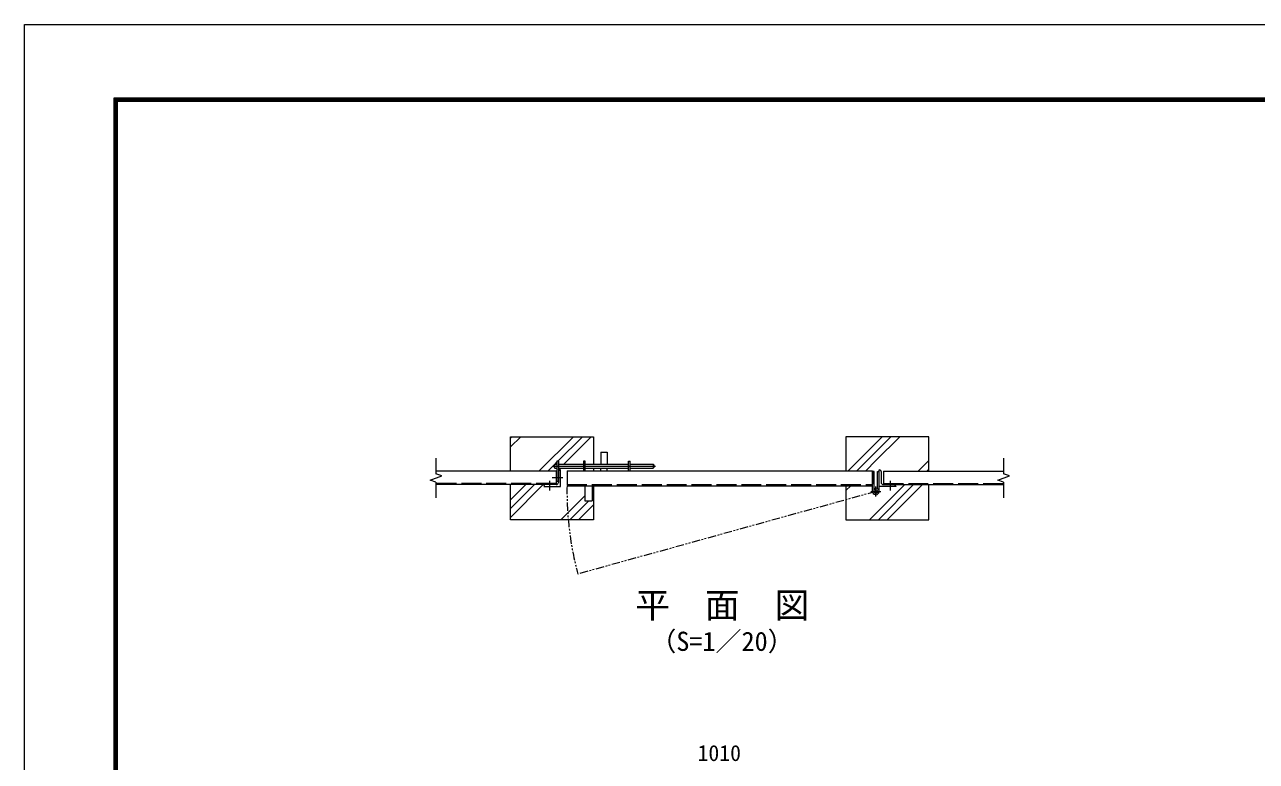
# Model space of a CAD drawing. Units: millimetres at full size; details may follow other scales. Extents: x -4200 to 4200, y -2970 to 2970.
# Drawn here: x -4200 to -491, y 753 to 2970 of the extents above; entities that cross this region are included whole.
import ezdxf
from ezdxf.enums import TextEntityAlignment as Align

# ---------------------------------------------------------------- set-up
doc = ezdxf.new("R2010")
doc.units = ezdxf.units.MM
doc.header["$LTSCALE"] = 10
for name, pattern in [('DASHED', [7.5, 6, -1.5]), ('USER1', [50.8, 31.75, -6.35, 6.35, -6.35]), ('USER2', [5, 2.5, -0.5, 0.5, -0.5, 0.5, -0.5])]:
    doc.linetypes.add(name, pattern=pattern)
doc.layers.add('0-0_D-TTL-TXT', color=7, linetype='Continuous')
for name, color, linetype, lineweight in [('0-1_D-STR3', 3, 'Continuous', 13), ('0-2_D-BMK', 2, 'USER1', 13), ('0-3_D-DCR-HCH', 7, 'Continuous', 13), ('0-4_D-STR1', 1, 'Continuous', 18), ('0-5_D-STR4', 7, 'Continuous', 18), ('0-7_D-STR-DIM', 7, 'Continuous', 13), ('0-B_D-TTL', 7, 'Continuous', 18)]:
    doc.layers.add(name, color=color, linetype=linetype, lineweight=lineweight)
doc.styles.add('ＭＳ ゴシック', font='')
doc.styles.get('ＭＳ ゴシック').set_extended_font_data('MS Gothic')

msp = doc.modelspace()

# ---------------------------------------------------------------- linework, layer by layer
at = {"layer": '0-1_D-STR3'}
for p, q in [((-2464.47, 1683.85), (-2464.47, 1647.85)), ((-2464.47, 1683.85), (-2445.47, 1683.85)), ((-2445.47, 1683.85), (-2445.47, 1647.85)), ((-2604.97, 1645.85), (-2602.97, 1647.85)), ((-2604.97, 1645.85), (-2604.97, 1636.85)), ((-2604.97, 1636.85), (-2602.97, 1634.85)), ((-2602.97, 1634.85), (-2602.97, 1647.85)), ((-2602.97, 1647.85), (-2597.05, 1647.85)), ((-2602.97, 1634.85), (-2597.05, 1634.85)), ((-2597.05, 1656.35), (-2597.05, 1594.85)), ((-2592.55, 1656.35), (-2597.05, 1656.35)), ((-2592.55, 1656.35), (-2592.55, 1594.85)), ((-2592.55, 1647.85), (-2516.55, 1647.85)), ((-2592.55, 1634.85), (-2516.55, 1634.85)), ((-2516.55, 1656.85), (-2516.55, 1627.35)), ((-2512.05, 1656.85), (-2516.55, 1656.85)), ((-2512.05, 1627.35), (-2512.05, 1656.85)), ((-2512.05, 1647.85), (-2381.05, 1647.85)), ((-2512.05, 1634.85), (-2381.05, 1634.85)), ((-2464.47, 1627.35), (-2464.47, 1634.85)), ((-2445.47, 1627.35), (-2445.47, 1634.85)), ((-2381.05, 1627.35), (-2381.05, 1656.85)), ((-2381.05, 1656.85), (-2376.55, 1656.85)), ((-2376.55, 1627.35), (-2376.55, 1656.85)), ((-2376.55, 1647.85), (-2306.97, 1647.85)), ((-2376.55, 1634.85), (-2306.97, 1634.85)), ((-2306.97, 1647.85), (-2306.97, 1634.85)), ((-2306.97, 1647.85), (-2304.97, 1645.85)), ((-2304.97, 1636.85), (-2306.97, 1634.85)), ((-2304.97, 1645.85), (-2304.97, 1636.85)), ((-1646.25, 1565.15), (-1646.25, 1624.85)), ((-1641.75, 1624.85), (-1646.25, 1624.85)), ((-1641.75, 1565.15), (-1641.75, 1624.85)), ((-1626.85, 1565.15), (-1626.85, 1624.85)), ((-2592.55, 1594.85), (-2597.05, 1594.85)), ((-2512.55, 1582.35), (-2512.55, 1537.35)), ((-2490.55, 1582.35), (-2490.55, 1537.35)), ((-1641.75, 1573.34), (-1639.33, 1569.54)), ((-2512.55, 1537.35), (-2490.55, 1537.35))]:
    msp.add_line(p, q, dxfattribs=at)
msp.add_lwpolyline([(-1631.35, 1573.34), (-1631.35, 1624.85), (-1626.85, 1624.85)], dxfattribs=at)
for radius in [9.7, 5.2]:
    msp.add_arc((-1636.55, 1565.15), radius, 180, 122.41735, dxfattribs=at)
at = {"layer": '0-2_D-BMK'}
for p, q in [((-2608.39, 1641.35), (-2299.64, 1641.35)), ((-2619.55, 1597.35), (-2619.55, 1568.35)), ((-2611.56, 1607.35), (-2578.78, 1607.35)), ((-1593.55, 1597.35), (-1593.55, 1568.35)), ((-1651.41, 1565.15), (-1621.68, 1565.15)), ((-1636.55, 1550.29), (-1636.55, 1580.02))]:
    msp.add_line(p, q, dxfattribs=at)
at = {"layer": '0-2_D-BMK', "linetype": 'USER2'}
msp.add_line((-1636.55, 1565.15), (-2533.98, 1316.65), dxfattribs=at)
msp.add_arc((-1606.55, 1565.15), 960.15, 178.97356, 195, dxfattribs=at)
at = {"layer": '0-3_D-DCR-HCH'}
for p, q in [((-2736.55, 1699.35), (-2706.04, 1729.85)), ((-2736.55, 1725.86), (-2732.56, 1729.85)), ((-2650.94, 1625.85), (-2546.94, 1729.85)), ((-2593.92, 1656.35), (-2520.42, 1729.85)), ((-2575.91, 1647.85), (-2493.91, 1729.85)), ((-1636.49, 1657.93), (-1564.56, 1729.85)), ((-2624.42, 1625.85), (-2604.97, 1645.31)), ((-2602.42, 1647.85), (-2597.05, 1653.23)), ((-2592.55, 1631.22), (-2588.91, 1634.85)), ((-1667.06, 1627.35), (-1636.49, 1657.93)), ((-1509.46, 1625.85), (-1476.55, 1658.77)), ((-1482.94, 1625.85), (-1476.55, 1632.25)), ((-2736.55, 1487.22), (-2637.91, 1585.85)), ((-2736.55, 1513.73), (-2664.42, 1585.85)), ((-2736.55, 1540.25), (-2690.94, 1585.85)), ((-2490.55, 1574.12), (-2486.55, 1578.12)), ((-1726.55, 1567.87), (-1712.06, 1582.35)), ((-1655.46, 1479.85), (-1549.46, 1585.85)), ((-1628.94, 1479.85), (-1522.94, 1585.85)), ((-1602.43, 1479.85), (-1496.43, 1585.85)), ((-2584.81, 1479.85), (-2512.55, 1552.12)), ((-2558.29, 1479.85), (-2500.79, 1537.35)), ((-2531.78, 1479.85), (-2486.55, 1525.08)), ((-2490.55, 1547.6), (-2486.55, 1551.6))]:
    msp.add_line(p, q, dxfattribs=at)
for points in [[(-1720.09, 1627.35), (-1638.55, 1708.9), (-1617.59, 1729.85)], [(-1693.58, 1627.35), (-1637.19, 1683.74), (-1591.08, 1729.85)]]:
    msp.add_lwpolyline(points, dxfattribs=at)
at = {"layer": '0-4_D-STR1'}
for p, q in [((-2599.55, 1625.85), (-2961.55, 1625.85)), ((-2592.55, 1625.35), (-2592.55, 1592.35)), ((-2566.55, 1627.35), (-1646.55, 1627.35)), ((-2566.55, 1627.35), (-2566.55, 1587.35)), ((-1646.55, 1627.35), (-1646.55, 1587.35)), ((-1620.55, 1625.35), (-1620.55, 1592.35)), ((-1613.55, 1625.85), (-1613.55, 1585.85)), ((-1613.55, 1625.85), (-1251.55, 1625.85)), ((-2636.55, 1579.85), (-2586.55, 1579.85)), ((-2599.05, 1585.85), (-2632.05, 1585.85)), ((-2626.55, 1581.35), (-2626.55, 1579.85)), ((-2561.55, 1582.35), (-1651.55, 1582.35)), ((-1614.05, 1585.85), (-1581.05, 1585.85)), ((-1613.55, 1585.85), (-1251.55, 1585.85))]:
    msp.add_line(p, q, dxfattribs=at)
at = {"layer": '0-4_D-STR1', "linetype": 'DASHED'}
for p, q in [((-2599.55, 1588.85), (-2961.55, 1588.85)), ((-2566.44, 1586.35), (-1646.65, 1586.35)), ((-1613.55, 1588.85), (-1251.55, 1588.85))]:
    msp.add_line(p, q, dxfattribs=at)
at = {"layer": '0-4_D-STR1'}
for points in [[(-2599.55, 1625.85), (-2599.55, 1585.85), (-2961.55, 1585.85)], [(-2586.55, 1579.85), (-2586.55, 1629.85), (-2588.05, 1629.85)], [(-1626.55, 1579.85), (-1626.55, 1629.85), (-1625.05, 1629.85)], [(-1576.55, 1581.35), (-1576.55, 1579.85), (-1626.55, 1579.85)]]:
    msp.add_lwpolyline(points, dxfattribs=at)
for centre, radius, start, end in [((-2588.05, 1625.35), 4.5, 90, 180), ((-1625.05, 1625.35), 4.5, 360, 90), ((-2632.05, 1581.35), 4.5, 90, 180), ((-2599.05, 1592.35), 6.5, 270, 0), ((-1614.05, 1592.35), 6.5, 180, 270), ((-1581.05, 1581.35), 4.5, 360, 90)]:
    msp.add_arc(centre, radius, start, end, dxfattribs=at)
at = {"layer": '0-4_D-STR1', "linetype": 'DASHED'}
for centre, start, end in [((-2561.55, 1587.35), 180, 270), ((-1651.55, 1587.35), 270, 0)]:
    msp.add_arc(centre, 5, start, end, dxfattribs=at)
at = {"layer": '0-5_D-STR4'}
for p, q in [((-2486.55, 1729.85), (-2486.55, 1647.85)), ((-1726.55, 1729.85), (-1726.55, 1627.35)), ((-2486.55, 1634.85), (-2486.55, 1627.35))]:
    msp.add_line(p, q, dxfattribs=at)
for points in [[(-2736.55, 1625.85), (-2736.55, 1729.85), (-2486.55, 1729.85)], [(-1476.55, 1625.85), (-1476.55, 1729.85), (-1726.55, 1729.85)], [(-2486.55, 1582.35), (-2486.55, 1479.85), (-2736.55, 1479.85), (-2736.55, 1585.85)], [(-1726.55, 1582.35), (-1726.55, 1479.85), (-1476.55, 1479.85), (-1476.55, 1585.85)]]:
    msp.add_lwpolyline(points, dxfattribs=at)
at = {"layer": '0-7_D-STR-DIM'}
for p, q in [((-2961.55, 1665.85), (-2961.55, 1618.68)), ((-1251.55, 1665.85), (-1251.55, 1618.68)), ((-2979.17, 1599.44), (-2943.93, 1612.27)), ((-2961.55, 1593.03), (-2979.17, 1599.44)), ((-2943.93, 1612.27), (-2961.55, 1618.68)), ((-1269.17, 1599.44), (-1233.93, 1612.27)), ((-1251.55, 1593.03), (-1269.17, 1599.44)), ((-1233.93, 1612.27), (-1251.55, 1618.68)), ((-2961.55, 1593.03), (-2961.55, 1545.85)), ((-1251.55, 1593.03), (-1251.55, 1545.85))]:
    msp.add_line(p, q, dxfattribs=at)
at = {"layer": '0-B_D-TTL', "color": 2}
msp.add_lwpolyline([(-4200, 2970), (4200, 2970), (4200, -2970), (-4200, -2970)], close=True, dxfattribs=at)
at = {"layer": '0-B_D-TTL'}
for points in [[(-3930, 2750), (3930, 2750), (3930, -2750), (-3930, -2750)], [(-3927.5, 2747.5), (3927.5, 2747.5), (3927.5, -2747.5), (-3927.5, -2747.5)], [(-3925, 2745), (3925, 2745), (3925, -2745), (-3925, -2745)], [(-3922.5, 2742.5), (3922.5, 2742.5), (3922.5, -2742.5), (-3922.5, -2742.5)], [(-3920, 2740), (3920, 2740), (3920, -2740), (-3920, -2740)]]:
    msp.add_lwpolyline(points, close=True, dxfattribs=at)

# ---------------------------------------------------------------- texts
at = {"layer": '0-0_D-TTL-TXT', "style": 'ＭＳ ゴシック'}
for s, height, p in [('平\u3000面\u3000図', 76.98, (-2361.44, 1161.33)), ('（S=1／20）', 57.7, (-2315.96, 1068.13))]:
    msp.add_text(s, height=height, dxfattribs=at).set_placement(p, align=Align.BOTTOM_LEFT)
at = {"layer": '0-7_D-STR-DIM', "style": 'ＭＳ ゴシック'}
msp.add_text('1010', height=48.09, dxfattribs=at).set_placement((-2173.47, 739.61), align=Align.BOTTOM_LEFT)

doc.saveas('drawing.dxf')
